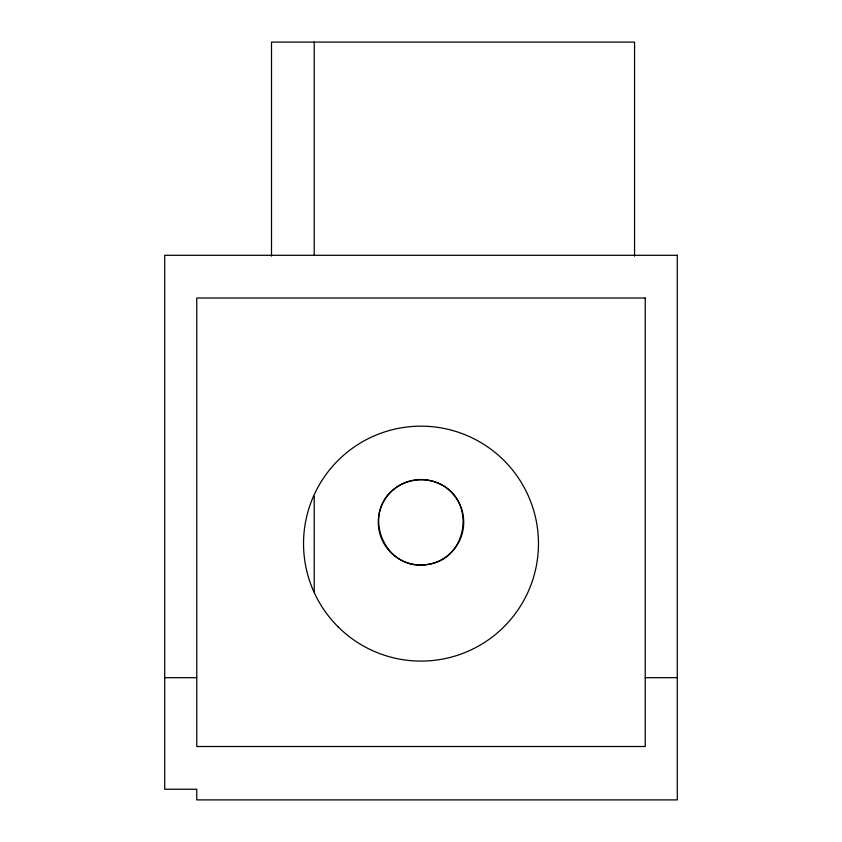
<?xml version="1.0" encoding="UTF-8"?>
<svg xmlns="http://www.w3.org/2000/svg" width="842" height="842" viewBox="0 0 842 842"><rect width="100%" height="100%" fill="white"/><g stroke="black" fill="none" stroke-linecap="round" stroke-linejoin="round"><path stroke-width="1.26" d="M395.456 488.023C360.808 512.546 383.973 570.718 425.999 564.687C468.268 560.783 477.288 498.822 437.882 483.024M395.456 488.034C407.665 479.235 423.968 477.319 437.882 483.034M164.716 677.684L196.754 677.684M645.246 677.684L677.284 677.684M634.563 256.178L634.563 42.1L271.503 42.1L271.503 256.178M314.213 42.1L314.213 255.305M314.213 496.18L314.213 591.926M677.284 255.305L164.716 255.305L164.716 789.228L196.754 789.228L196.754 799.9L677.284 799.9L677.284 255.305M645.246 298.015L196.754 298.015L196.754 746.507L645.246 746.507L645.246 298.015M337.937 626.68A117.459 117.459 0 0 0 534.46 574.023A117.459 117.459 0 0 0 390.604 430.167A117.459 117.459 0 0 0 337.937 626.68M394.54 555.794A42.71 42.71 0 0 0 463.268 528.418A42.71 42.71 0 0 0 405.191 482.582A42.71 42.71 0 0 0 394.54 555.794"/></g></svg>
